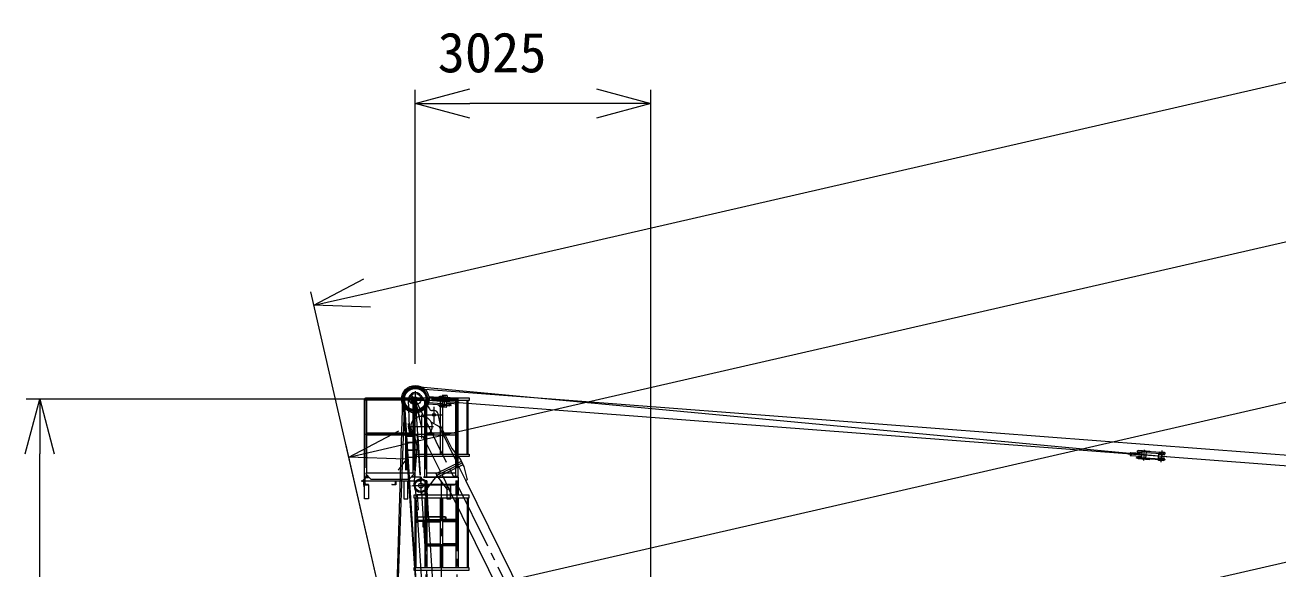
# Model space of a CAD drawing. Units: millimetres, scale not verified. Extents: x -30277 to 30315, y -43443 to 47718.
# Drawn here: x -29558 to -13479, y 22674 to 29659 of the extents above; entities that cross this region are included whole.
import ezdxf
from ezdxf.enums import TextEntityAlignment as Align

# ---------------------------------------------------------------- set-up
doc = ezdxf.new("R2010")
doc.units = ezdxf.units.MM
doc.header["$LTSCALE"] = 100
doc.linetypes.add('CHAIN2', pattern=[12, 9, -1, 1, -1])
for name, color, linetype, lineweight in [('0-1_10 常用実線', 3, 'Continuous', 18), ('0-3_12 常用一点鎖線', 3, 'CHAIN2', 18), ('0-5_05 寸法', 7, 'Continuous', 18)]:
    doc.layers.add(name, color=color, linetype=linetype, lineweight=lineweight)
doc.styles.add('ＭＳ ゴシック', font='')
doc.styles.get('ＭＳ ゴシック').set_extended_font_data('MS Gothic')

msp = doc.modelspace()

# ---------------------------------------------------------------- linework, layer by layer
at = {"layer": '0-1_10 常用実線'}
for p, q in [((-24539.5, 24993), (2345.6, 22936)), ((-15198.8, 24138.6), (-24535.2, 25013.7)), ((-25200.1, 23574.4), (-25200.1, 24854.4)), ((-24551.5, 24868), (-25186.5, 24868)), ((-24578.7, 24840.8), (-25186.5, 24840.8)), ((-25172.9, 23904.4), (-25172.9, 24840.8)), ((-24689, 24859.2), (-24954.9, 17253.2)), ((-24945, 17190), (-24710, 24859.3)), ((-24709.5, 24840.5), (-24154.9, 16888.4)), ((-24197.9, 17176.3), (-24689.1, 24854.4)), ((-24625, 24500), (-24635.1, 24852)), ((-24578.7, 24840.8), (-24551.5, 24868)), ((-24578.7, 23904.4), (-24578.7, 24840.8)), ((-24551.5, 23854.4), (-24551.5, 24870.4)), ((-24550.1, 24854.4), (2335.3, 22796.3)), ((-24533.3, 24760.4), (-24524.5, 24762.5)), ((-24495.5, 24635.6), (-24524.5, 24762.5)), ((-24478.8, 24900.6), (-24369.5, 24732.2)), ((-24428.7, 23854.4), (-24428.7, 24840.8)), ((-24421.6, 24814.4), (-24421.6, 24714.4)), ((-24408.6, 24714.4), (-24408.6, 24814.4)), ((-24401.5, 23854.4), (-24401.5, 24840.8)), ((-24203.8, 24792.8), (-24379.8, 24806.2)), ((-24198.5, 24862.6), (-24374.4, 24876)), ((-24231.1, 24838.4), (-24231.1, 24150.4)), ((-24211.8, 24754.3), (-24211.2, 24762.2)), ((-24201.2, 24761.5), (-24211.2, 24762.2)), ((-24201.2, 24761.5), (-24200.4, 24771.4)), ((-24200.5, 24901.8), (-24201.1, 24893.9)), ((-24191.1, 24893.1), (-24201.1, 24893.9)), ((-24200.5, 24901.8), (-24198.5, 24904.7)), ((-24140.6, 24897.3), (-24200.5, 24901.8)), ((-24199.1, 24838.4), (-24199.1, 24150.4)), ((-24142.1, 24900.4), (-24198.5, 24904.7)), ((-24105.7, 24790.3), (-24153.6, 24793.9)), ((-24002.7, 24792.4), (-24152.8, 24803.9)), ((-24150.6, 24767.6), (-24151.9, 24749.7)), ((-24001.3, 24832.4), (-24149.7, 24843.8)), ((-24101.1, 24850.1), (-24149, 24853.8)), ((-24140.6, 24897.3), (-24142.1, 24900.4)), ((-24140.6, 24897.3), (-24142, 24879.3)), ((-24105.7, 24790.3), (-24104.9, 24800.2)), ((-24101.1, 24850.1), (-24101.9, 24840.1)), ((-24028.7, 23854.4), (-24028.7, 24840.8)), ((-24021.6, 24814.4), (-24021.6, 24714.4)), ((-24019.1, 24805.1), (-24004.2, 24799)), ((-24017.8, 24822.2), (-24002.1, 24826)), ((-24008.6, 24714.4), (-24008.6, 24814.4)), ((-24001.1, 24793.8), (-24002.7, 24792.4)), ((-24001.5, 23854.4), (-24001.5, 24868)), ((-24001.3, 24832.4), (-23999.7, 24832.3)), ((-24001.1, 24794), (-24001.1, 24793.8)), ((-23998.3, 24830.7), (-23999.7, 24832.3)), ((-23998.3, 24830.7), (-23998.3, 24830.5)), ((-23885.9, 24150.4), (-23885.9, 24838.4)), ((-23877.6, 24150.4), (-23877.6, 24838.4)), ((-23873.2, 24150.4), (-23873.2, 24838.4)), ((-24533.3, 24760.4), (-24504.3, 24633.6)), ((-24506.5, 24643.5), (-24497.7, 24645.5)), ((-24310.1, 24709.4), (-24327.6, 24709.4)), ((-24221.8, 24504.4), (-24256.3, 24665.9)), ((-24151.9, 24749.7), (-24211.8, 24754.3)), ((-24211.8, 24754.3), (-24210.3, 24751.1)), ((-24153.9, 24746.8), (-24210.3, 24751.1)), ((-24151.9, 24749.7), (-24153.9, 24746.8)), ((-24638.6, 24526.7), (-24636.3, 24544.3)), ((-24221.8, 24504.4), (-24082.2, 24220.9)), ((-24578.7, 24418), (-25172.9, 24418)), ((-24578.7, 24390.8), (-25172.9, 24390.8)), ((-24670.1, 24384.4), (-24572.9, 24384.4)), ((-24670.1, 23943.1), (-24670.1, 24384.4)), ((-24662.6, 24384.4), (-24662.6, 23943.1)), ((-24662.6, 24378.4), (-24577.6, 24378.4)), ((-24662.6, 24304.4), (-24577.6, 24304.4)), ((-24662.6, 24298.4), (-24577.6, 24298.4)), ((-24577.6, 24384.4), (-24577.6, 23943.1)), ((-24570.1, 24380.4), (-24570.1, 23943.1)), ((-24562.6, 24368.6), (-24562.6, 24104.4)), ((-24535.5, 24304.4), (-24562.6, 24304.4)), ((-24534, 24298.4), (-24562.6, 24298.4)), ((-24523.9, 24382), (-24491.4, 23880.8)), ((-24514.7, 24378.3), (-24523.6, 24377.7)), ((-24482.4, 23881.4), (-24514.7, 24378.3)), ((-24227.7, 23926.3), (-24447.4, 24372.6)), ((-24028.7, 24418), (-24401.5, 24418)), ((-24028.7, 24390.8), (-24401.5, 24390.8)), ((-24662.6, 24204.4), (-24577.6, 24204.4)), ((-24662.6, 24198.4), (-24577.6, 24198.4)), ((-24562.8, 23751.3), (-24527.8, 24221.7)), ((-24529.1, 24204.4), (-24562.6, 24204.4)), ((-24529.6, 24198.4), (-24562.6, 24198.4)), ((-24501.8, 24180.8), (-24510.8, 24180.2)), ((-24082.2, 24220.9), (-23969, 24081.5)), ((-15376.7, 24133.8), (-15376.7, 24133.6)), ((-15376.7, 24133.6), (-15375.3, 24132)), ((-15373.7, 24131.9), (-15375.3, 24132)), ((-15373.9, 24170.5), (-15372.3, 24171.9)), ((-15373.9, 24170.5), (-15373.9, 24170.3)), ((-15373.7, 24131.9), (-15228.9, 24120.8)), ((-15357.2, 24142.1), (-15372.9, 24138.3)), ((-15370.7, 24171.8), (-15372.3, 24171.9)), ((-15355.9, 24159.2), (-15370.8, 24165.3)), ((-15370.7, 24171.8), (-15225.9, 24160.7)), ((-15273.9, 24114.2), (-15273.1, 24124.2)), ((-15269.3, 24174), (-15270.1, 24164.1)), ((-15269.3, 24174), (-15225.1, 24170.6)), ((-15012.7, 24159.4), (-15018, 24089.6)), ((-14986.8, 24178.5), (-14989.6, 24141.6)), ((-14953.7, 24175.9), (-14956.5, 24139.1)), ((-24690.1, 24054.4), (-24771.7, 23943.1)), ((-24670.1, 24054.4), (-24690.1, 24054.4)), ((-24662.6, 24110.4), (-24577.6, 24110.4)), ((-24577.6, 24104.4), (-24662.6, 24104.4)), ((-24570.1, 24104.4), (-24536.5, 24104.4)), ((-24536.1, 24110.4), (-24562.6, 24110.4)), ((-24280.8, 23900.2), (-23958.2, 24059)), ((-24270, 23877.7), (-23947, 24036.7)), ((-24028.7, 23854.4), (-24028.7, 24014.4)), ((-24001.5, 23854.4), (-24001.5, 24014.4)), ((-23900.8, 23808.7), (-23989.1, 23988.1)), ((-23958, 24059.1), (-23958.2, 24059)), ((-23939.6, 24012.4), (-23928.6, 23990)), ((-23928.6, 23990), (-23882.7, 23817.6)), ((-15273.9, 24114.2), (-15229.7, 24110.8)), ((-14992.5, 24103.7), (-14995.3, 24066.8)), ((-14959.4, 24101.2), (-14962.2, 24064.3)), ((-25213.1, 23791.4), (-25221, 23799.3)), ((-25216.8, 23803.5), (-25213.1, 23799.9)), ((-25213.1, 23802.6), (-25213.1, 23753.6)), ((-25195.1, 23771.2), (-25195.1, 23837.6)), ((-25195.1, 23804.4), (-24475.1, 23804.4)), ((-25146.5, 23854.4), (-25194.1, 23854.4)), ((-25187.8, 23845.5), (-25153.8, 23848.5)), ((-25172.9, 23854.4), (-25172.9, 23880.8)), ((-25153.8, 23848.5), (-25150.1, 23848.8)), ((-25150.1, 23848.8), (-25150.1, 23854.4)), ((-24805.1, 23771.2), (-24805.1, 23804.4)), ((-24695.1, 23804.4), (-24695.1, 23574.4)), ((-24645.1, 23574.4), (-24645.1, 23804.4)), ((-24475.1, 23854.4), (-24605.1, 23854.4)), ((-24578.7, 23854.4), (-24578.7, 23880.8)), ((-24482.4, 23881.4), (-24491.4, 23880.8)), ((-24475.1, 23854.4), (-24475.1, 23804.4)), ((-24001.1, 23848.4), (-24445.1, 23848.4)), ((-24428.6, 23804.4), (-24428.6, 23630.4)), ((-24401.4, 23804.4), (-24428.6, 23804.4)), ((-24270, 23877.7), (-24410.4, 23693.5)), ((-24028.7, 23904.4), (-24401.5, 23904.4)), ((-24401.4, 23804.4), (-24401.4, 23630.4)), ((-24269.8, 23877.8), (-24280.8, 23900.2)), ((-24270, 23877.7), (-24269.8, 23877.8)), ((-24258.9, 23855.3), (-24270, 23877.7)), ((-24244.2, 23834.6), (-24255.2, 23857.1)), ((-24135.5, 23693.1), (-24244.2, 23834.6)), ((-24205.8, 23881.4), (-24117.4, 23702)), ((-24055.1, 23854.4), (-24028.7, 23880.8)), ((-23995.1, 23804.4), (-24045.1, 23754.4)), ((-24028.6, 23804.4), (-24028.6, 23630.4)), ((-24028.6, 23804.4), (-24001.4, 23804.4)), ((-24001.4, 23804.4), (-24001.4, 23630.4)), ((-23882.7, 23817.6), (-23900.8, 23808.7)), ((-21486.1, 18903.7), (-23900.6, 23808.7)), ((-25200.1, 23754.4), (-25150.1, 23754.4)), ((-25153.8, 23760.2), (-25187.8, 23763.2)), ((-25150.1, 23754.4), (-25150.1, 23574.4)), ((-24846.5, 23760.2), (-24812.4, 23763.2)), ((-24527.4, 23631.6), (-24414.4, 23638.9)), ((-24445.1, 23761.9), (-24045.1, 23761.9)), ((-24445.1, 23754.4), (-24045.1, 23754.4)), ((-24401.4, 23439.3), (-24414.4, 23638.9)), ((-24383.7, 23450.5), (-24399.3, 23690)), ((-24145.1, 23754.4), (-24145.1, 23574.4)), ((-24117.4, 23702), (-24135.5, 23693.1)), ((-21755.6, 18903.7), (-24117.6, 23701.9)), ((-24101.1, 23754.4), (-24101.1, 23574.4)), ((-24095.1, 23574.4), (-24095.1, 23754.4)), ((-24045.1, 23754.4), (-24045.1, 23761.9)), ((-25150.1, 23574.4), (-25200.1, 23574.4)), ((-24695.1, 23574.4), (-24645.1, 23574.4)), ((-24557.2, 23588.4), (-24557.2, 22690.4)), ((-24552.9, 23588.4), (-24552.9, 22690.4)), ((-24544.6, 23588.4), (-24544.6, 22690.4)), ((-24527.4, 23631.6), (-24514.4, 23432)), ((-24527, 23625.6), (-24414, 23632.9)), ((-24428.6, 23578.4), (-24428.6, 22700.4)), ((-24401.4, 23578.4), (-24401.4, 22700.4)), ((-24231, 23588.4), (-24231, 22690.4)), ((-24199, 23588.4), (-24199, 22690.4)), ((-24101.1, 23580.4), (-24145.1, 23580.4)), ((-24145.1, 23574.4), (-24095.1, 23574.4)), ((-24028.6, 23578.4), (-24028.6, 22700.4)), ((-24001.4, 23578.4), (-24001.4, 22700.4)), ((-23885.4, 23588.4), (-23885.4, 22690.4)), ((-23877.2, 23588.4), (-23877.2, 22690.4)), ((-23872.8, 23588.4), (-23872.8, 22690.4)), ((-24528, 23436), (-24124.6, 17229.3)), ((-24522.8, 23431.4), (-24514.4, 23432)), ((-24418, 23344.4), (-24418, 23300.4)), ((-24412, 23300.4), (-24412, 23344.4)), ((-24401.4, 23439.3), (-24393, 23439.9)), ((-24393, 23439.9), (-24383.7, 23450.5)), ((-24388.5, 23445.1), (-23985.1, 17238.4)), ((-24168, 23344.4), (-24168, 23300.4)), ((-24162, 23300.4), (-24162, 23344.4)), ((-24543.7, 23300.4), (-24157, 23300.4)), ((-24157, 23294.4), (-24543.7, 23294.4)), ((-24401.4, 23308), (-24241, 23308)), ((-24401.4, 23280.8), (-24241, 23280.8)), ((-24028.6, 23308), (-24189, 23308)), ((-24028.6, 23280.8), (-24189, 23280.8)), ((-24401.4, 22998), (-24241, 22998)), ((-24028.6, 22998), (-24189, 22998)), ((-24401.4, 22970.8), (-24241, 22970.8)), ((-24028.6, 22970.8), (-24189, 22970.8))]:
    msp.add_line(p, q, dxfattribs=at)
for points in [[(-24551.5, 24870.4), (-23860.6, 24870.4), (-23860.6, 24838.4), (-24551.5, 24838.4)], [(-24383.5, 24794.5), (-24090.1, 24772), (-24089.1, 24784), (-24153.9, 24789)], [(-24376.4, 24888.2), (-24082.9, 24865.8), (-24083.8, 24853.8), (-24148.6, 24858.7)], [(-24349.9, 24562.8), (-24243.1, 24503.9), (-24011.3, 24032.9)], [(-24551.5, 24150.4), (-23860.6, 24150.4), (-23860.6, 24118.4), (-24551.5, 24118.4)], [(-15171.2, 24171.5), (-14926.9, 24152.8), (-14926, 24164.8), (-15285, 24192.3), (-15285.9, 24180.3), (-15221.1, 24175.4)], [(-24258.9, 23855.3), (-23935.9, 24014.3), (-23969, 24081.5)], [(-15176.6, 24101.7), (-14932.3, 24083), (-14933.2, 24071.1), (-15292.2, 24098.6), (-15291.2, 24110.5), (-15226.4, 24105.6)], [(-25221, 23809.5), (-25204.3, 23826.1), (-25200.1, 23821.9), (-25216.8, 23805.2)], [(-25200.1, 23904.4), (-25204.6, 23904.4), (-25204.6, 23829.4), (-25200.1, 23829.4)], [(-25150.1, 23852.5), (-25150.1, 23854.4), (-25200.1, 23854.4), (-25200.1, 23754.4), (-25150.1, 23754.4), (-25150.1, 23756.2)], [(-24800.1, 23804.4), (-24800.1, 23754.4), (-24850.1, 23754.4), (-24850.1, 23756.2)], [(-23995.1, 23804.4), (-23995.1, 23854.4), (-24445.1, 23854.4)], [(-24549, 23680.3), (-24533.4, 23440.8), (-24522.8, 23431.4)], [(-24353.7, 23294.4), (-24353.7, 23285.4), (-24543.7, 23285.4), (-24543.7, 23344.4), (-24157, 23344.4), (-24157, 23294.4)], [(-24451.1, 23285.4), (-24451.1, 23215.4), (-24445.1, 23215.4), (-24445.1, 23285.4)]]:
    msp.add_lwpolyline(points, dxfattribs=at)
for points in [[(-24250.3, 24775.3), (-24249.6, 24784.2), (-24110, 24773.6), (-24110.7, 24764.6)], [(-24201.1, 24762.5), (-24200.4, 24771.4), (-24242.3, 24774.7), (-24243, 24765.7)], [(-24242.4, 24878), (-24241.7, 24886.9), (-24102.1, 24876.3), (-24102.8, 24867.3)], [(-24191.2, 24892.1), (-24191.9, 24883.1), (-24233.7, 24886.3), (-24233.1, 24895.3)], [(-24204.3, 24786.8), (-24198, 24868.5), (-24148.1, 24864.7), (-24154.4, 24783)], [(-15124.8, 24189), (-15125.5, 24180.1), (-15265, 24190.8), (-15264.4, 24199.7)], [(-15170.8, 24177.5), (-15177, 24095.8), (-15226.9, 24099.6), (-15220.6, 24181.3)], [(-14936.9, 24153.6), (-14938.1, 24137.7), (-15007.9, 24143), (-15006.7, 24158.9)], [(-14935.3, 24174.5), (-14936, 24165.6), (-15005.8, 24170.9), (-15005.1, 24179.9)], [(-15132.6, 24086.3), (-15133.3, 24077.4), (-15272.9, 24088.1), (-15272.2, 24097)], [(-14943.2, 24071.8), (-14943.9, 24062.9), (-15013.7, 24068.2), (-15013, 24077.2)], [(-14941, 24099.8), (-14942.3, 24083.8), (-15012.1, 24089.2), (-15010.8, 24105.1)], [(-24565.1, 23904.4), (-25186.5, 23904.4), (-25186.5, 23894.4), (-25121.5, 23829.4), (-24630.1, 23829.4), (-24565.1, 23894.4)], [(-24569.5, 23588.4), (-23860.5, 23588.4), (-23860.5, 23620.4), (-24569.5, 23620.4)], [(-24569.5, 22658.4), (-23860.5, 22658.4), (-23860.5, 22690.4), (-24569.5, 22690.4)]]:
    msp.add_lwpolyline(points, close=True, dxfattribs=at)
for centre, radius in [((-24550.1, 24854.4), 177), ((-24550.1, 24854.4), 155), ((-24550.1, 24854.4), 75), ((-24591.1, 24884.4), 6.92), ((-24591.1, 24824.4), 6.92), ((-24550.1, 24854.4), 30), ((-24470.1, 24504.4), 133.7), ((-24310.1, 24654.4), 17.5), ((-24478, 23745), 75), ((-24478, 23745), 75), ((-24478, 23745), 30), ((-24478, 23745), 30)]:
    msp.add_circle(centre, radius, dxfattribs=at)
for centre, radius, start, end in [((-24550.1, 24854.4), 85, 32.96853, 181.63193), ((-25186.5, 24854.4), 13.6, 90, 270), ((-24591.1, 24884.4), 8, 80, 350), ((-24591.1, 24824.4), 8, 10, 280), ((-24415.1, 24814.4), 6.5, 0, 180), ((-24015.7, 24813.5), 9, 103.62262, 247.62262), ((-24015.1, 24814.4), 6.5, 0, 180), ((-24006.1, 24794.4), 5, 355.62262, 67.62262), ((-24003.3, 24830.9), 5, 283.62262, 355.62262), ((-24415.1, 24714.4), 6.5, 180, 0), ((-24327.6, 24759.4), 50, 212.96853, 270), ((-24310.1, 24654.4), 55, 12.07534, 90), ((-24015.1, 24714.4), 6.5, 180, 0), ((-24470.1, 24504.4), 170, 172.46381, 231.36045), ((-24470.1, 24504.4), 155, 181.63193, 220.7036), ((-24777.1, 24240.3), 250, 355.74999, 40.7036), ((-15371.7, 24133.4), 5, 103.62262, 175.62262), ((-15368.9, 24169.9), 5, 175.62262, 247.62262), ((-15359.4, 24150.8), 9, 283.62262, 67.62262), ((-25215.9, 23804.4), 7.2, 135, 225), ((-25215.9, 23804.4), 1.2, 135, 225), ((-25206.6, 23802.6), 6.5, 0, 180), ((-25187.1, 23837.6), 8, 95, 180), ((-25154.1, 23852.5), 4, 275, 360), ((-24478, 23745), 85, 344.79345, 202.64274), ((-25206.6, 23753.6), 6.5, 180, 0), ((-25187.1, 23771.2), 8, 180, 265), ((-25154.1, 23756.2), 4, 0, 85), ((-24846.1, 23756.2), 4, 95, 180), ((-24813.1, 23771.2), 8, 275, 0), ((-24478, 23745), 85, 175.74999, 322.67528), ((-24648.8, 23673.8), 100, 3.71809, 22.64274), ((-24299.5, 23696.5), 100, 164.79345, 183.71809)]:
    msp.add_arc(centre, radius, start, end, dxfattribs=at)
at = {"layer": '0-3_12 常用一点鎖線'}
for p, q in [((-24550.1, 24957.3), (-24550.1, 24751.4)), ((-25206.2, 24854.4), (-24447.2, 24854.4)), ((-25186.5, 24874.1), (-25186.5, 23854.4)), ((-24609.1, 24884.4), (-24573.1, 24884.4)), ((-24609.1, 24824.4), (-24573.1, 24824.4)), ((-24591.1, 24866.4), (-24591.1, 24902.3)), ((-24591.1, 24842.3), (-24591.1, 24806.4)), ((-23986.9, 24811.3), (-24580, 24856.7)), ((-24565.1, 24854.4), (-24565.1, 23854.4)), ((-24550.1, 24854.4), (-24027.4, 16811.3)), ((-24470.1, 24504.4), (-24550.1, 24854.4)), ((-24550.1, 24854.4), (-20497.3, 16621.4)), ((-24430.1, 24814.4), (-24400.1, 24814.4)), ((-24415.1, 24854.4), (-24415.1, 23854.4)), ((-24343.9, 24854.4), (-24006.4, 24854.4)), ((-24170.3, 24902.5), (-24182.1, 24749)), ((-24030.1, 24814.4), (-24000.1, 24814.4)), ((-24015.1, 24869.4), (-24015.1, 23854.4)), ((-24470.1, 24658.8), (-24470.1, 24350)), ((-24430.1, 24714.4), (-24400.1, 24714.4)), ((-24413, 24654.4), (-24207.2, 24654.4)), ((-24310.1, 24757.3), (-24310.1, 24551.4)), ((-24030.1, 24714.4), (-24000.1, 24714.4)), ((-24624.5, 24504.4), (-24315.7, 24504.4)), ((-25206.2, 24404.4), (-24015.1, 24404.4)), ((-15399.4, 24153.9), (-15198.8, 24138.6)), ((-15399.4, 24153.9), (-15198.8, 24138.6)), ((-15193.7, 24205.2), (-15204.3, 24067.6)), ((-14902.8, 24115.9), (-15198.8, 24138.6)), ((-14968.7, 24197.4), (-14980.3, 24045.4)), ((-25243.1, 23804.4), (-25200.1, 23804.4)), ((-25206.6, 23727.1), (-25206.6, 23810.9)), ((-24478, 23847.9), (-24478, 23642.1)), ((-24415, 23804.4), (-24415, 18494.4)), ((-24215, 18494.4), (-24215, 23804.4)), ((-24015, 23804.4), (-24015, 18494.4)), ((-24359.9, 23752.7), (-24596.1, 23737.3)), ((-24581, 23745), (-24375.1, 23745)), ((-24523.1, 23266.9), (-24523.1, 23321.9)), ((-24165, 23344.4), (-24415, 23344.4)), ((-24373.1, 23266.9), (-24373.1, 23321.9)), ((-24015, 23294.4), (-24415, 23294.4)), ((-24015, 22984.4), (-24415, 22984.4))]:
    msp.add_line(p, q, dxfattribs=at)
for radius in [160, 139]:
    msp.add_circle((-24550.1, 24854.4), radius, dxfattribs=at)
at = {"layer": '0-5_05 寸法'}
for p, q in [((-25168.8, 26217.7), (15526.7, 35564.1)), ((10974.5, 32466), (-24721, 24267.3)), ((-24273.1, 22316.7), (6422.4, 29367.9)), ((-24550.1, 25307.3), (-24550.1, 28827.6)), ((-21525.1, 20205.5), (-21525.1, 28827.6)), ((-24550.1, 28652.6), (-23850.1, 28652.6)), ((-22225.1, 28652.6), (-23850.1, 28652.6)), ((-21525.1, 28652.6), (-22225.1, 28652.6)), ((-23803.5, 17145.5), (-25890.2, 26231.6)), ((-25851, 26061), (-25168.8, 26217.7)), ((-23825, 20362.8), (870.6, 26041)), ((-24900.1, 24854.4), (-29545.4, 24854.4)), ((-29370.4, 24854.4), (-29370.4, 24154.4)), ((-23803.5, 17145.5), (-25442.4, 24281.1)), ((-29370.4, 17304.4), (-29370.4, 24154.4)), ((-25403.2, 24110.6), (-24721, 24267.3))]:
    msp.add_line(p, q, dxfattribs=at)
for points in [[(-23850.1, 28465), (-24550.1, 28652.6), (-23850.1, 28840.2)], [(-22225.1, 28840.2), (-21525.1, 28652.6), (-22225.1, 28465)], [(-25126.8, 26034.9), (-25851, 26061), (-25210.8, 26400.5)], [(-29558, 24154.4), (-29370.4, 24854.4), (-29182.9, 24154.4)], [(-24679, 24084.4), (-25403.2, 24110.6), (-24763, 24450.1)]]:
    msp.add_lwpolyline(points, dxfattribs=at)

# ---------------------------------------------------------------- texts
at = {"layer": '0-5_05 寸法', "style": 'ＭＳ ゴシック'}
msp.add_text('3025', height=513.2, dxfattribs=at).set_placement((-24262.6, 28897.6), align=Align.BOTTOM_LEFT)

doc.saveas('drawing.dxf')
